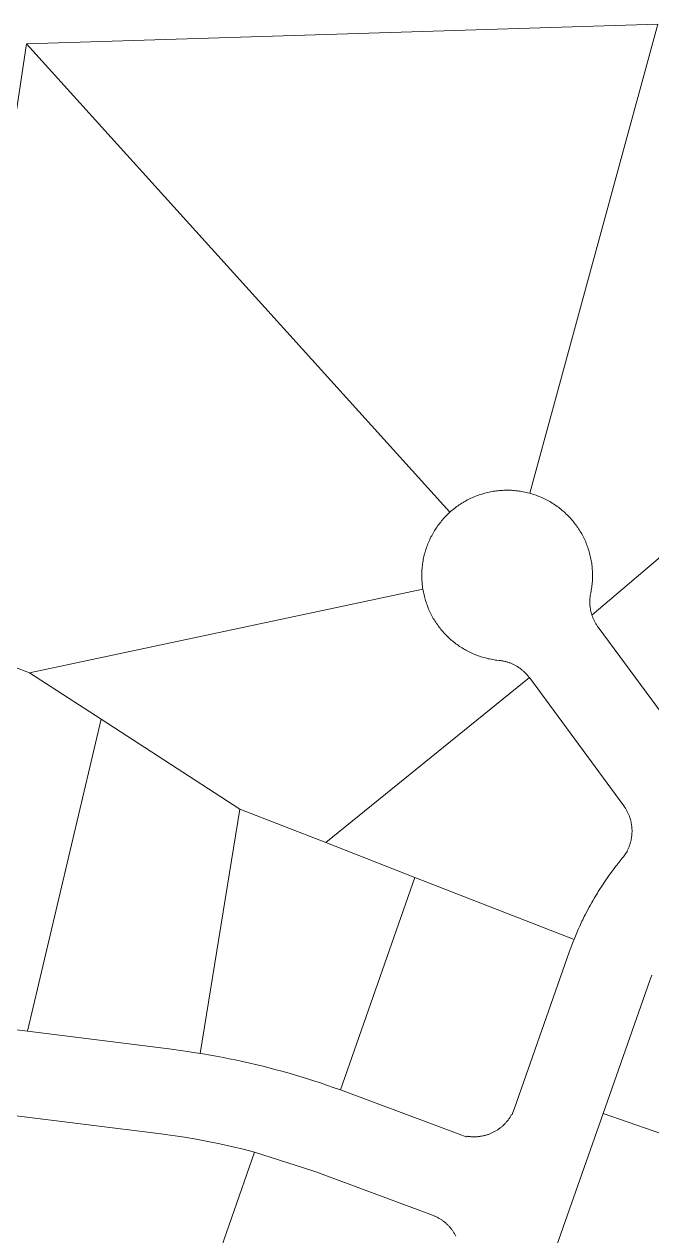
# Model space of a CAD drawing. Header units: feet. Extents: x 865220 to 2774701, y -2240498 to 961524.
# Drawn here: x 2771185 to 2771552, y 960009 to 960719 of the extents above; entities that cross this region are included whole.
import ezdxf

# ---------------------------------------------------------------- set-up
doc = ezdxf.new("R2010")
doc.units = ezdxf.units.FT
doc.header["$LTSCALE"] = 0.015
doc.header["$MEASUREMENT"] = 0
doc.layers.add('Parcels', color=7, linetype='Continuous', lineweight=0)

msp = doc.modelspace()

# ---------------------------------------------------------------- linework, layer by layer
at = {"layer": 'Parcels', "lineweight": 5, "ltscale": 100}
for p, q in [((2771185.9, 960707.49), (2771555.68, 960719.02)), ((2771555.68, 960719.02), (2771480.61, 960444.11)), ((2771185.9, 960707.49), (2771175.86, 960639.78)), ((2771433.92, 960432.98), (2771185.9, 960707.49)), ((2771185.9, 960707.49), (2771433.92, 960432.98)), ((2771517.1, 960372.61), (2771687.01, 960517.88)), ((2771687.01, 960517.88), (2771517.1, 960372.61)), ((2771443.85, 960439.97), (2771444.62, 960440.37)), ((2771444.62, 960440.37), (2771445.4, 960440.77)), ((2771445.4, 960440.77), (2771446.19, 960441.14)), ((2771446.19, 960441.14), (2771446.98, 960441.51)), ((2771446.98, 960441.51), (2771447.78, 960441.86)), ((2771447.78, 960441.86), (2771448.59, 960442.19)), ((2771448.59, 960442.19), (2771449.4, 960442.51)), ((2771449.4, 960442.51), (2771450.22, 960442.82)), ((2771450.22, 960442.82), (2771451.04, 960443.12)), ((2771451.04, 960443.12), (2771451.86, 960443.39)), ((2771451.86, 960443.39), (2771452.7, 960443.66)), ((2771452.7, 960443.66), (2771453.53, 960443.91)), ((2771453.53, 960443.91), (2771454.37, 960444.14)), ((2771454.37, 960444.14), (2771455.22, 960444.37)), ((2771455.22, 960444.37), (2771456.06, 960444.57)), ((2771456.06, 960444.57), (2771456.92, 960444.76)), ((2771456.92, 960444.76), (2771457.77, 960444.94)), ((2771457.77, 960444.94), (2771458.63, 960445.1)), ((2771458.63, 960445.1), (2771459.49, 960445.25)), ((2771459.49, 960445.25), (2771460.35, 960445.38)), ((2771460.35, 960445.38), (2771461.22, 960445.49)), ((2771461.22, 960445.49), (2771462.08, 960445.59)), ((2771462.08, 960445.59), (2771462.95, 960445.68)), ((2771462.95, 960445.68), (2771463.82, 960445.75)), ((2771463.82, 960445.75), (2771464.69, 960445.81)), ((2771464.69, 960445.81), (2771465.56, 960445.85)), ((2771465.56, 960445.85), (2771466.44, 960445.87)), ((2771466.44, 960445.87), (2771467.31, 960445.88)), ((2771467.31, 960445.88), (2771468.18, 960445.88)), ((2771468.18, 960445.88), (2771469.05, 960445.85)), ((2771469.05, 960445.85), (2771469.92, 960445.82)), ((2771469.92, 960445.82), (2771470.8, 960445.77)), ((2771470.8, 960445.77), (2771471.67, 960445.7)), ((2771471.67, 960445.7), (2771472.53, 960445.62)), ((2771472.53, 960445.62), (2771473.4, 960445.52)), ((2771473.4, 960445.52), (2771474.27, 960445.41)), ((2771474.27, 960445.41), (2771475.13, 960445.29)), ((2771475.13, 960445.29), (2771475.99, 960445.14)), ((2771475.99, 960445.14), (2771476.85, 960444.99)), ((2771476.85, 960444.99), (2771477.7, 960444.81)), ((2771477.7, 960444.81), (2771478.56, 960444.63)), ((2771478.56, 960444.63), (2771479.41, 960444.43)), ((2771479.41, 960444.43), (2771480.61, 960444.11)), ((2771480.61, 960444.11), (2771480.61, 960444.11)), ((2771480.61, 960444.11), (2771481.09, 960443.98)), ((2771481.09, 960443.98), (2771481.93, 960443.73)), ((2771481.93, 960443.73), (2771482.76, 960443.47)), ((2771482.76, 960443.47), (2771483.59, 960443.2)), ((2771483.59, 960443.2), (2771484.41, 960442.91)), ((2771484.41, 960442.91), (2771485.23, 960442.61)), ((2771485.23, 960442.61), (2771486.04, 960442.29)), ((2771486.04, 960442.29), (2771486.85, 960441.96)), ((2771486.85, 960441.96), (2771487.65, 960441.61)), ((2771487.65, 960441.61), (2771488.45, 960441.25)), ((2771488.45, 960441.25), (2771489.24, 960440.88)), ((2771489.24, 960440.88), (2771490.02, 960440.49)), ((2771490.02, 960440.49), (2771490.79, 960440.09)), ((2771433.92, 960432.98), (2771434.54, 960433.53)), ((2771434.54, 960433.53), (2771435.2, 960434.1)), ((2771435.2, 960434.1), (2771435.87, 960434.66)), ((2771435.87, 960434.66), (2771436.55, 960435.2)), ((2771436.55, 960435.2), (2771437.25, 960435.74)), ((2771437.25, 960435.74), (2771437.95, 960436.26)), ((2771437.95, 960436.26), (2771438.65, 960436.77)), ((2771438.65, 960436.77), (2771439.37, 960437.26)), ((2771439.37, 960437.26), (2771440.1, 960437.75)), ((2771440.1, 960437.75), (2771440.83, 960438.22)), ((2771440.83, 960438.22), (2771441.58, 960438.67)), ((2771441.58, 960438.67), (2771442.33, 960439.12)), ((2771442.33, 960439.12), (2771443.09, 960439.55)), ((2771443.09, 960439.55), (2771443.85, 960439.97)), ((2771490.79, 960440.09), (2771491.56, 960439.67)), ((2771491.56, 960439.67), (2771492.32, 960439.25)), ((2771492.32, 960439.25), (2771493.07, 960438.81)), ((2771493.07, 960438.81), (2771493.82, 960438.35)), ((2771493.82, 960438.35), (2771494.56, 960437.88)), ((2771494.56, 960437.88), (2771495.29, 960437.4)), ((2771495.29, 960437.4), (2771496.01, 960436.91)), ((2771496.01, 960436.91), (2771496.72, 960436.41)), ((2771496.72, 960436.41), (2771497.42, 960435.89)), ((2771497.42, 960435.89), (2771498.11, 960435.36)), ((2771498.11, 960435.36), (2771498.8, 960434.82)), ((2771498.8, 960434.82), (2771499.47, 960434.27)), ((2771499.47, 960434.27), (2771500.14, 960433.7)), ((2771500.14, 960433.7), (2771500.79, 960433.13)), ((2771427.43, 960425.87), (2771427.96, 960426.57)), ((2771427.96, 960426.57), (2771428.5, 960427.25)), ((2771428.5, 960427.25), (2771429.05, 960427.92)), ((2771429.05, 960427.92), (2771429.62, 960428.59)), ((2771429.62, 960428.59), (2771430.2, 960429.24)), ((2771430.2, 960429.24), (2771430.78, 960429.89)), ((2771430.78, 960429.89), (2771431.38, 960430.52)), ((2771431.38, 960430.52), (2771431.99, 960431.15)), ((2771431.99, 960431.15), (2771432.61, 960431.76)), ((2771432.61, 960431.76), (2771433.25, 960432.36)), ((2771433.25, 960432.36), (2771433.92, 960432.98)), ((2771433.92, 960432.98), (2771433.92, 960432.98)), ((2771500.79, 960433.13), (2771501.44, 960432.54)), ((2771501.44, 960432.54), (2771502.07, 960431.94)), ((2771502.07, 960431.94), (2771502.7, 960431.33)), ((2771502.7, 960431.33), (2771503.31, 960430.71)), ((2771503.31, 960430.71), (2771503.91, 960430.08)), ((2771503.91, 960430.08), (2771504.5, 960429.43)), ((2771504.5, 960429.43), (2771505.08, 960428.78)), ((2771505.08, 960428.78), (2771505.65, 960428.12)), ((2771505.65, 960428.12), (2771506.21, 960427.45)), ((2771506.21, 960427.45), (2771506.75, 960426.77)), ((2771506.75, 960426.77), (2771507.29, 960426.08)), ((2771422.83, 960418.47), (2771423.23, 960419.24)), ((2771423.23, 960419.24), (2771423.65, 960420.01)), ((2771423.65, 960420.01), (2771424.07, 960420.77)), ((2771424.07, 960420.77), (2771424.52, 960421.53)), ((2771424.52, 960421.53), (2771424.97, 960422.27)), ((2771424.97, 960422.27), (2771425.44, 960423.01)), ((2771425.44, 960423.01), (2771425.92, 960423.74)), ((2771425.92, 960423.74), (2771426.41, 960424.46)), ((2771426.41, 960424.46), (2771426.91, 960425.17)), ((2771426.91, 960425.17), (2771427.43, 960425.87)), ((2771507.29, 960426.08), (2771507.81, 960425.38)), ((2771507.81, 960425.38), (2771508.31, 960424.67)), ((2771508.31, 960424.67), (2771508.81, 960423.95)), ((2771508.81, 960423.95), (2771509.29, 960423.22)), ((2771509.29, 960423.22), (2771509.76, 960422.49)), ((2771509.76, 960422.49), (2771510.22, 960421.74)), ((2771510.22, 960421.74), (2771510.67, 960420.99)), ((2771510.67, 960420.99), (2771511.1, 960420.24)), ((2771511.1, 960420.24), (2771511.52, 960419.47)), ((2771511.52, 960419.47), (2771511.92, 960418.7)), ((2771419.85, 960411.21), (2771420.12, 960412.04)), ((2771420.12, 960412.04), (2771420.41, 960412.87)), ((2771420.41, 960412.87), (2771420.72, 960413.68)), ((2771420.72, 960413.68), (2771421.03, 960414.5)), ((2771421.03, 960414.5), (2771421.37, 960415.3)), ((2771421.37, 960415.3), (2771421.71, 960416.1)), ((2771421.71, 960416.1), (2771422.07, 960416.9)), ((2771422.07, 960416.9), (2771422.44, 960417.69)), ((2771422.44, 960417.69), (2771422.83, 960418.47)), ((2771511.92, 960418.7), (2771512.31, 960417.92)), ((2771512.31, 960417.92), (2771512.69, 960417.13)), ((2771512.69, 960417.13), (2771513.06, 960416.34)), ((2771513.06, 960416.34), (2771513.41, 960415.54)), ((2771513.41, 960415.54), (2771513.74, 960414.73)), ((2771513.74, 960414.73), (2771514.06, 960413.92)), ((2771514.06, 960413.92), (2771514.37, 960413.11)), ((2771514.37, 960413.11), (2771514.66, 960412.28)), ((2771514.66, 960412.28), (2771514.94, 960411.46)), ((2771418.18, 960404.44), (2771418.33, 960405.3)), ((2771418.33, 960405.3), (2771418.51, 960406.16)), ((2771418.51, 960406.16), (2771418.69, 960407.01)), ((2771418.69, 960407.01), (2771418.89, 960407.86)), ((2771418.89, 960407.86), (2771419.11, 960408.7)), ((2771419.11, 960408.7), (2771419.34, 960409.54)), ((2771419.34, 960409.54), (2771419.59, 960410.38)), ((2771419.59, 960410.38), (2771419.85, 960411.21)), ((2771514.94, 960411.46), (2771515.21, 960410.63)), ((2771515.21, 960410.63), (2771515.46, 960409.79)), ((2771515.46, 960409.79), (2771515.69, 960408.95)), ((2771515.69, 960408.95), (2771515.91, 960408.11)), ((2771515.91, 960408.11), (2771516.12, 960407.26)), ((2771516.12, 960407.26), (2771516.31, 960406.41)), ((2771516.31, 960406.41), (2771516.49, 960405.55)), ((2771516.49, 960405.55), (2771516.65, 960404.69)), ((2771417.47, 960397.5), (2771417.5, 960398.38)), ((2771417.5, 960398.38), (2771417.55, 960399.25)), ((2771417.55, 960399.25), (2771417.62, 960400.12)), ((2771417.62, 960400.12), (2771417.7, 960400.99)), ((2771417.7, 960400.99), (2771417.8, 960401.85)), ((2771417.8, 960401.85), (2771417.91, 960402.72)), ((2771417.91, 960402.72), (2771418.04, 960403.58)), ((2771418.04, 960403.58), (2771418.18, 960404.44)), ((2771516.65, 960404.69), (2771516.79, 960403.83)), ((2771516.79, 960403.83), (2771516.93, 960402.97)), ((2771516.93, 960402.97), (2771517.04, 960402.11)), ((2771517.04, 960402.11), (2771517.14, 960401.24)), ((2771517.14, 960401.24), (2771517.23, 960400.37)), ((2771517.23, 960400.37), (2771517.3, 960399.5)), ((2771517.3, 960399.5), (2771517.35, 960398.63)), ((2771517.35, 960398.63), (2771517.39, 960397.76)), ((2771517.39, 960397.76), (2771517.42, 960396.89)), ((2771417.44, 960395.76), (2771417.45, 960396.63)), ((2771417.45, 960394.89), (2771417.44, 960395.76)), ((2771417.45, 960396.63), (2771417.47, 960397.5)), ((2771417.48, 960394.01), (2771417.45, 960394.89)), ((2771417.52, 960393.14), (2771417.48, 960394.01)), ((2771417.57, 960392.27), (2771417.52, 960393.14)), ((2771417.64, 960391.4), (2771417.57, 960392.27)), ((2771417.73, 960390.53), (2771417.64, 960391.4)), ((2771517.17, 960390.79), (2771517.07, 960389.92)), ((2771517.25, 960391.66), (2771517.17, 960390.79)), ((2771517.32, 960392.53), (2771517.25, 960391.66)), ((2771517.37, 960393.4), (2771517.32, 960392.53)), ((2771517.4, 960394.27), (2771517.37, 960393.4)), ((2771517.42, 960395.14), (2771517.4, 960394.27)), ((2771517.42, 960396.89), (2771517.43, 960396.01)), ((2771517.43, 960396.01), (2771517.42, 960395.14)), ((2771418.08, 960387.94), (2771187.81, 960338.91)), ((2771187.81, 960338.91), (2771418.08, 960387.94)), ((2771417.83, 960389.67), (2771417.73, 960390.53)), ((2771417.94, 960388.8), (2771417.83, 960389.67)), ((2771418.08, 960387.94), (2771417.94, 960388.8)), ((2771418.22, 960387.08), (2771418.08, 960387.94)), ((2771418.38, 960386.22), (2771418.22, 960387.08)), ((2771418.56, 960385.37), (2771418.38, 960386.22)), ((2771418.75, 960384.52), (2771418.56, 960385.37)), ((2771418.96, 960383.67), (2771418.75, 960384.52)), ((2771419.18, 960382.82), (2771418.96, 960383.67)), ((2771516.07, 960383.9), (2771516.01, 960383.47)), ((2771516.13, 960384.33), (2771516.07, 960383.9)), ((2771516.2, 960384.76), (2771516.13, 960384.33)), ((2771516.28, 960385.19), (2771516.2, 960384.76)), ((2771516.36, 960385.62), (2771516.28, 960385.19)), ((2771516.54, 960386.47), (2771516.36, 960385.62)), ((2771516.69, 960387.33), (2771516.54, 960386.47)), ((2771516.83, 960388.19), (2771516.69, 960387.33)), ((2771516.96, 960389.05), (2771516.83, 960388.19)), ((2771517.07, 960389.92), (2771516.96, 960389.05)), ((2771419.41, 960381.98), (2771419.18, 960382.82)), ((2771419.66, 960381.15), (2771419.41, 960381.98)), ((2771419.93, 960380.32), (2771419.66, 960381.15)), ((2771420.21, 960379.49), (2771419.93, 960380.32)), ((2771420.5, 960378.67), (2771420.21, 960379.49)), ((2771420.81, 960377.85), (2771420.5, 960378.67)), ((2771421.13, 960377.04), (2771420.81, 960377.85)), ((2771421.46, 960376.23), (2771421.13, 960377.04)), ((2771515.84, 960381.29), (2771515.83, 960380.85)), ((2771515.83, 960380.85), (2771515.83, 960380.42)), ((2771515.83, 960380.42), (2771515.84, 960379.98)), ((2771515.86, 960381.73), (2771515.84, 960381.29)), ((2771515.84, 960379.98), (2771515.85, 960379.55)), ((2771515.85, 960379.55), (2771515.87, 960379.11)), ((2771515.89, 960382.16), (2771515.86, 960381.73)), ((2771515.87, 960379.11), (2771515.9, 960378.67)), ((2771515.92, 960382.6), (2771515.89, 960382.16)), ((2771515.9, 960378.67), (2771515.93, 960378.24)), ((2771515.96, 960383.03), (2771515.92, 960382.6)), ((2771515.93, 960378.24), (2771515.97, 960377.81)), ((2771516.01, 960383.47), (2771515.96, 960383.03)), ((2771515.97, 960377.81), (2771516.02, 960377.37)), ((2771516.02, 960377.37), (2771516.08, 960376.94)), ((2771516.08, 960376.94), (2771516.15, 960376.51)), ((2771516.15, 960376.51), (2771516.22, 960376.08)), ((2771421.81, 960375.44), (2771421.46, 960376.23)), ((2771422.18, 960374.64), (2771421.81, 960375.44)), ((2771422.56, 960373.86), (2771422.18, 960374.64)), ((2771422.95, 960373.08), (2771422.56, 960373.86)), ((2771423.35, 960372.3), (2771422.95, 960373.08)), ((2771423.77, 960371.54), (2771423.35, 960372.3)), ((2771424.2, 960370.78), (2771423.77, 960371.54)), ((2771424.65, 960370.03), (2771424.2, 960370.78)), ((2771425.1, 960369.29), (2771424.65, 960370.03)), ((2771516.22, 960376.08), (2771516.3, 960375.65)), ((2771516.3, 960375.65), (2771516.39, 960375.22)), ((2771516.39, 960375.22), (2771516.49, 960374.8)), ((2771516.49, 960374.8), (2771516.59, 960374.37)), ((2771516.59, 960374.37), (2771516.7, 960373.95)), ((2771516.7, 960373.95), (2771516.82, 960373.53)), ((2771516.82, 960373.53), (2771516.94, 960373.11)), ((2771516.94, 960373.11), (2771517.1, 960372.61)), ((2771517.1, 960372.61), (2771517.36, 960371.87)), ((2771517.36, 960371.87), (2771517.51, 960371.46)), ((2771517.51, 960371.46), (2771517.67, 960371.06)), ((2771517.67, 960371.06), (2771517.84, 960370.66)), ((2771517.84, 960370.66), (2771518.02, 960370.26)), ((2771518.02, 960370.26), (2771518.2, 960369.86)), ((2771518.2, 960369.86), (2771518.39, 960369.47)), ((2771518.39, 960369.47), (2771518.58, 960369.08)), ((2771425.58, 960368.55), (2771425.1, 960369.29)), ((2771426.06, 960367.82), (2771425.58, 960368.55)), ((2771426.56, 960367.11), (2771426.06, 960367.82)), ((2771427.06, 960366.4), (2771426.56, 960367.11)), ((2771427.58, 960365.7), (2771427.06, 960366.4)), ((2771428.12, 960365.01), (2771427.58, 960365.7)), ((2771428.66, 960364.32), (2771428.12, 960365.01)), ((2771429.22, 960363.65), (2771428.66, 960364.32)), ((2771429.79, 960362.99), (2771429.22, 960363.65)), ((2771430.37, 960362.34), (2771429.79, 960362.99)), ((2771430.96, 960361.7), (2771430.37, 960362.34)), ((2771518.58, 960369.08), (2771518.79, 960368.69)), ((2771518.79, 960368.69), (2771519, 960368.31)), ((2771519, 960368.31), (2771519.21, 960367.93)), ((2771519.21, 960367.93), (2771519.43, 960367.55)), ((2771519.43, 960367.55), (2771519.66, 960367.18)), ((2771519.66, 960367.18), (2771519.9, 960366.81)), ((2771519.9, 960366.81), (2771520.14, 960366.45)), ((2771520.14, 960366.45), (2771520.39, 960366.09)), ((2771520.39, 960366.09), (2771520.69, 960365.67)), ((2771520.69, 960365.67), (2771575.96, 960290.53)), ((2771431.56, 960361.07), (2771430.96, 960361.7)), ((2771432.17, 960360.44), (2771431.56, 960361.07)), ((2771432.8, 960359.84), (2771432.17, 960360.44)), ((2771433.43, 960359.24), (2771432.8, 960359.84)), ((2771434.08, 960358.65), (2771433.43, 960359.24)), ((2771434.73, 960358.07), (2771434.08, 960358.65)), ((2771435.4, 960357.51), (2771434.73, 960358.07)), ((2771436.07, 960356.95), (2771435.4, 960357.51)), ((2771436.76, 960356.41), (2771436.07, 960356.95)), ((2771437.45, 960355.88), (2771436.76, 960356.41)), ((2771438.15, 960355.37), (2771437.45, 960355.88)), ((2771438.86, 960354.86), (2771438.15, 960355.37)), ((2771439.58, 960354.37), (2771438.86, 960354.86)), ((2771440.31, 960353.89), (2771439.58, 960354.37)), ((2771441.05, 960353.42), (2771440.31, 960353.89)), ((2771441.8, 960352.97), (2771441.05, 960353.42)), ((2771442.55, 960352.53), (2771441.8, 960352.97)), ((2771443.31, 960352.1), (2771442.55, 960352.53)), ((2771444.08, 960351.68), (2771443.31, 960352.1)), ((2771444.85, 960351.28), (2771444.08, 960351.68)), ((2771445.63, 960350.9), (2771444.85, 960351.28)), ((2771446.42, 960350.52), (2771445.63, 960350.9)), ((2771447.22, 960350.16), (2771446.42, 960350.52)), ((2771448.02, 960349.82), (2771447.22, 960350.16)), ((2771448.83, 960349.48), (2771448.02, 960349.82)), ((2771449.64, 960349.17), (2771448.83, 960349.48)), ((2771450.46, 960348.86), (2771449.64, 960349.17)), ((2771451.28, 960348.57), (2771450.46, 960348.86)), ((2771452.11, 960348.3), (2771451.28, 960348.57)), ((2771452.94, 960348.04), (2771452.11, 960348.3)), ((2771453.78, 960347.79), (2771452.94, 960348.04)), ((2771187.81, 960338.91), (2771169.12, 960346.04)), ((2771169.12, 960346.04), (2771187.81, 960338.91)), ((2771454.62, 960347.56), (2771453.78, 960347.79)), ((2771455.46, 960347.35), (2771454.62, 960347.56)), ((2771456.31, 960347.14), (2771455.46, 960347.35)), ((2771457.17, 960346.96), (2771456.31, 960347.14)), ((2771458.02, 960346.79), (2771457.17, 960346.96)), ((2771458.88, 960346.63), (2771458.02, 960346.79)), ((2771459.74, 960346.49), (2771458.88, 960346.63)), ((2771460.6, 960346.36), (2771459.74, 960346.49)), ((2771461.47, 960346.25), (2771460.6, 960346.36)), ((2771462.67, 960346.12), (2771461.47, 960346.25)), ((2771463.18, 960346.07), (2771462.67, 960346.12)), ((2771463.61, 960346.01), (2771463.18, 960346.07)), ((2771464.05, 960345.95), (2771463.61, 960346.01)), ((2771464.48, 960345.88), (2771464.05, 960345.95)), ((2771464.91, 960345.8), (2771464.48, 960345.88)), ((2771465.33, 960345.72), (2771464.91, 960345.8)), ((2771465.76, 960345.63), (2771465.33, 960345.72)), ((2771466.19, 960345.53), (2771465.76, 960345.63)), ((2771466.61, 960345.42), (2771466.19, 960345.53)), ((2771467.03, 960345.31), (2771466.61, 960345.42)), ((2771467.45, 960345.18), (2771467.03, 960345.31)), ((2771467.87, 960345.06), (2771467.45, 960345.18)), ((2771468.28, 960344.92), (2771467.87, 960345.06)), ((2771468.69, 960344.78), (2771468.28, 960344.92)), ((2771469.1, 960344.63), (2771468.69, 960344.78)), ((2771469.51, 960344.47), (2771469.1, 960344.63)), ((2771469.91, 960344.3), (2771469.51, 960344.47)), ((2771470.31, 960344.13), (2771469.91, 960344.3)), ((2771470.71, 960343.95), (2771470.31, 960344.13)), ((2771471.11, 960343.77), (2771470.71, 960343.95)), ((2771471.5, 960343.58), (2771471.11, 960343.77)), ((2771471.89, 960343.38), (2771471.5, 960343.58)), ((2771472.27, 960343.17), (2771471.89, 960343.38)), ((2771472.65, 960342.96), (2771472.27, 960343.17)), ((2771473.03, 960342.74), (2771472.65, 960342.96)), ((2771473.4, 960342.51), (2771473.03, 960342.74)), ((2771473.77, 960342.28), (2771473.4, 960342.51)), ((2771474.14, 960342.04), (2771473.77, 960342.28)), ((2771474.5, 960341.8), (2771474.14, 960342.04)), ((2771474.85, 960341.55), (2771474.5, 960341.8)), ((2771475.21, 960341.29), (2771474.85, 960341.55)), ((2771475.55, 960341.02), (2771475.21, 960341.29)), ((2771475.9, 960340.76), (2771475.55, 960341.02)), ((2771229.73, 960311.68), (2771187.81, 960338.91)), ((2771480.42, 960336.05), (2771361.21, 960239.32)), ((2771361.21, 960239.32), (2771480.42, 960336.05)), ((2771476.24, 960340.48), (2771475.9, 960340.76)), ((2771476.57, 960340.2), (2771476.24, 960340.48)), ((2771476.9, 960339.91), (2771476.57, 960340.2)), ((2771477.22, 960339.62), (2771476.9, 960339.91)), ((2771477.54, 960339.32), (2771477.22, 960339.62)), ((2771477.85, 960339.02), (2771477.54, 960339.32)), ((2771478.16, 960338.71), (2771477.85, 960339.02)), ((2771478.46, 960338.39), (2771478.16, 960338.71)), ((2771478.76, 960338.07), (2771478.46, 960338.39)), ((2771479.05, 960337.75), (2771478.76, 960338.07)), ((2771479.34, 960337.42), (2771479.05, 960337.75)), ((2771479.61, 960337.08), (2771479.34, 960337.42)), ((2771479.89, 960336.74), (2771479.61, 960337.08)), ((2771480.16, 960336.4), (2771479.89, 960336.74)), ((2771480.42, 960336.05), (2771480.16, 960336.4)), ((2771535.69, 960260.91), (2771480.42, 960336.05)), ((2771480.42, 960336.05), (2771480.42, 960336.05)), ((2771229.73, 960311.68), (2771186.51, 960128.74)), ((2771310.94, 960258.93), (2771229.73, 960311.68)), ((2771229.73, 960311.68), (2771310.94, 960258.93)), ((2771287.66, 960115.81), (2771310.94, 960258.93)), ((2771361.21, 960239.32), (2771310.94, 960258.93)), ((2771310.94, 960258.93), (2771310.94, 960258.93)), ((2771536.16, 960260.24), (2771535.69, 960260.91)), ((2771535.69, 960260.91), (2771535.69, 960260.91)), ((2771536.41, 960259.88), (2771536.16, 960260.24)), ((2771536.64, 960259.51), (2771536.41, 960259.88)), ((2771536.87, 960259.14), (2771536.64, 960259.51)), ((2771537.1, 960258.77), (2771536.87, 960259.14)), ((2771537.32, 960258.39), (2771537.1, 960258.77)), ((2771537.53, 960258.01), (2771537.32, 960258.39)), ((2771537.73, 960257.62), (2771537.53, 960258.01)), ((2771537.93, 960257.23), (2771537.73, 960257.62)), ((2771538.12, 960256.84), (2771537.93, 960257.23)), ((2771538.3, 960256.44), (2771538.12, 960256.84)), ((2771538.48, 960256.05), (2771538.3, 960256.44)), ((2771538.65, 960255.64), (2771538.48, 960256.05)), ((2771538.81, 960255.24), (2771538.65, 960255.64)), ((2771538.97, 960254.83), (2771538.81, 960255.24)), ((2771539.12, 960254.42), (2771538.97, 960254.83)), ((2771539.26, 960254.01), (2771539.12, 960254.42)), ((2771539.4, 960253.59), (2771539.26, 960254.01)), ((2771539.52, 960253.18), (2771539.4, 960253.59)), ((2771539.64, 960252.76), (2771539.52, 960253.18)), ((2771539.76, 960252.34), (2771539.64, 960252.76)), ((2771539.86, 960251.91), (2771539.76, 960252.34)), ((2771539.96, 960251.49), (2771539.86, 960251.91)), ((2771540.05, 960251.06), (2771539.96, 960251.49)), ((2771540.13, 960250.63), (2771540.05, 960251.06)), ((2771540.21, 960250.2), (2771540.13, 960250.63)), ((2771540.27, 960249.77), (2771540.21, 960250.2)), ((2771540.33, 960249.34), (2771540.27, 960249.77)), ((2771540.39, 960248.91), (2771540.33, 960249.34)), ((2771540.43, 960248.47), (2771540.39, 960248.91)), ((2771540.04, 960241.09), (2771540.12, 960241.52)), ((2771540.12, 960241.52), (2771540.2, 960241.95)), ((2771540.2, 960241.95), (2771540.27, 960242.38)), ((2771540.27, 960242.38), (2771540.33, 960242.81)), ((2771540.33, 960242.81), (2771540.38, 960243.25)), ((2771540.38, 960243.25), (2771540.43, 960243.68)), ((2771540.47, 960248.04), (2771540.43, 960248.47)), ((2771540.43, 960243.68), (2771540.47, 960244.12)), ((2771540.5, 960247.6), (2771540.47, 960248.04)), ((2771540.47, 960244.12), (2771540.5, 960244.55)), ((2771540.52, 960247.17), (2771540.5, 960247.6)), ((2771540.5, 960244.55), (2771540.52, 960244.99)), ((2771540.54, 960246.73), (2771540.52, 960247.17)), ((2771540.52, 960244.99), (2771540.54, 960245.42)), ((2771540.55, 960246.29), (2771540.54, 960246.73)), ((2771540.54, 960245.42), (2771540.55, 960245.86)), ((2771540.55, 960245.86), (2771540.55, 960246.29)), ((2771413.42, 960218.95), (2771361.21, 960239.32)), ((2771361.21, 960239.32), (2771361.21, 960239.32)), ((2771537.69, 960233.96), (2771537.71, 960234.54)), ((2771537.71, 960234.54), (2771537.91, 960234.92)), ((2771537.91, 960234.92), (2771538.1, 960235.32)), ((2771538.1, 960235.32), (2771538.29, 960235.71)), ((2771538.29, 960235.71), (2771538.46, 960236.11)), ((2771538.46, 960236.11), (2771538.64, 960236.51)), ((2771538.64, 960236.51), (2771538.8, 960236.92)), ((2771538.8, 960236.92), (2771538.96, 960237.32)), ((2771538.96, 960237.32), (2771539.11, 960237.73)), ((2771539.11, 960237.73), (2771539.25, 960238.15)), ((2771539.25, 960238.15), (2771539.38, 960238.56)), ((2771539.38, 960238.56), (2771539.51, 960238.98)), ((2771539.51, 960238.98), (2771539.63, 960239.4)), ((2771539.63, 960239.4), (2771539.74, 960239.82)), ((2771539.74, 960239.82), (2771539.85, 960240.24)), ((2771539.85, 960240.24), (2771539.95, 960240.67)), ((2771539.95, 960240.67), (2771540.04, 960241.09)), ((2771531.56, 960226.09), (2771532.85, 960227.74)), ((2771532.85, 960227.74), (2771533.51, 960228.56)), ((2771533.51, 960228.56), (2771534.83, 960230.18)), ((2771534.83, 960230.18), (2771535.49, 960230.99)), ((2771535.49, 960230.99), (2771537.08, 960233.39)), ((2771537.08, 960233.39), (2771537.69, 960233.96)), ((2771525.97, 960218.51), (2771527.18, 960220.21)), ((2771527.18, 960220.21), (2771527.79, 960221.07)), ((2771527.79, 960221.07), (2771529.03, 960222.75)), ((2771529.03, 960222.75), (2771529.65, 960223.6)), ((2771529.65, 960223.6), (2771530.92, 960225.26)), ((2771530.92, 960225.26), (2771531.56, 960226.09)), ((2771413.42, 960218.95), (2771369.76, 960094.37)), ((2771506.57, 960182.6), (2771413.42, 960218.95)), ((2771413.42, 960218.95), (2771506.57, 960182.6)), ((2771521.9, 960212.41), (2771522.47, 960213.29)), ((2771522.47, 960213.29), (2771523.62, 960215.04)), ((2771523.62, 960215.04), (2771524.2, 960215.92)), ((2771524.2, 960215.92), (2771525.37, 960217.64)), ((2771525.37, 960217.64), (2771525.97, 960218.51)), ((2771517.56, 960205.25), (2771518.62, 960207.05)), ((2771518.62, 960207.05), (2771519.15, 960207.96)), ((2771519.15, 960207.96), (2771520.24, 960209.74)), ((2771520.24, 960209.74), (2771520.79, 960210.64)), ((2771520.79, 960210.64), (2771521.9, 960212.41)), ((2771514.04, 960198.82), (2771514.53, 960199.75)), ((2771514.53, 960199.75), (2771515.52, 960201.59)), ((2771515.52, 960201.59), (2771516.02, 960202.51)), ((2771516.02, 960202.51), (2771517.04, 960204.33)), ((2771517.04, 960204.33), (2771517.56, 960205.25)), ((2771510.34, 960191.31), (2771511.23, 960193.2)), ((2771511.23, 960193.2), (2771511.69, 960194.15)), ((2771511.69, 960194.15), (2771512.61, 960196.02)), ((2771512.61, 960196.02), (2771513.08, 960196.96)), ((2771513.08, 960196.96), (2771514.04, 960198.82)), ((2771507.4, 960184.59), (2771507.8, 960185.56)), ((2771507.8, 960185.56), (2771508.62, 960187.48)), ((2771508.62, 960187.48), (2771509.05, 960188.45)), ((2771509.05, 960188.45), (2771509.9, 960190.35)), ((2771509.9, 960190.35), (2771510.34, 960191.31)), ((2771503.76, 960175.12), (2771505.46, 960179.74)), ((2771505.46, 960179.74), (2771506.21, 960181.68)), ((2771506.21, 960181.68), (2771506.57, 960182.6)), ((2771506.57, 960182.6), (2771507.4, 960184.59)), ((2771506.57, 960182.6), (2771506.57, 960182.6)), ((2771471.69, 960083.63), (2771503.76, 960175.12)), ((2771550.94, 960158.58), (2771523.61, 960080.6)), ((2771552.09, 960161.73), (2771550.94, 960158.58)), ((2771087.28, 960141.08), (2771186.51, 960128.74)), ((2771186.51, 960128.74), (2771270.85, 960118.25)), ((2771270.85, 960118.25), (2771281.4, 960116.75)), ((2771281.4, 960116.75), (2771287.66, 960115.81)), ((2771287.66, 960115.81), (2771289.2, 960115.55)), ((2771289.2, 960115.55), (2771293.64, 960114.79)), ((2771293.64, 960114.79), (2771296.97, 960114.18)), ((2771296.97, 960114.18), (2771301.4, 960113.35)), ((2771301.4, 960113.35), (2771304.72, 960112.68)), ((2771304.72, 960112.68), (2771309.13, 960111.77)), ((2771309.13, 960111.77), (2771312.44, 960111.05)), ((2771312.44, 960111.05), (2771316.83, 960110.06)), ((2771316.83, 960110.06), (2771320.13, 960109.28)), ((2771320.13, 960109.28), (2771324.51, 960108.22)), ((2771324.51, 960108.22), (2771327.79, 960107.38)), ((2771327.79, 960107.38), (2771332.15, 960106.24)), ((2771332.15, 960106.24), (2771335.41, 960105.35)), ((2771335.41, 960105.35), (2771339.75, 960104.13)), ((2771339.75, 960104.13), (2771343, 960103.18)), ((2771343, 960103.18), (2771347.32, 960101.89)), ((2771347.32, 960101.89), (2771350.55, 960100.88)), ((2771350.55, 960100.88), (2771354.84, 960099.51)), ((2771354.84, 960099.51), (2771358.05, 960098.45)), ((2771358.05, 960098.45), (2771362.33, 960097.01)), ((2771362.33, 960097.01), (2771365.52, 960095.89)), ((2771365.52, 960095.89), (2771369.76, 960094.37)), ((2771369.76, 960094.37), (2771372.95, 960093.23)), ((2771372.95, 960093.23), (2771439.37, 960068.48)), ((2771264.68, 960068.63), (2771176.85, 960079.55)), ((2771468.96, 960078.12), (2771469.2, 960078.49)), ((2771469.2, 960078.49), (2771469.43, 960078.86)), ((2771469.43, 960078.86), (2771469.65, 960079.23)), ((2771469.65, 960079.23), (2771469.87, 960079.61)), ((2771469.87, 960079.61), (2771470.39, 960079.89)), ((2771470.39, 960079.89), (2771470.81, 960081.11)), ((2771470.81, 960081.11), (2771471.69, 960083.63)), ((2771523.61, 960080.6), (2771495.17, 959999.45)), ((2771523.61, 960080.6), (2771655.95, 960034.22)), ((2771461.55, 960070.83), (2771461.92, 960071.06)), ((2771461.92, 960071.06), (2771462.28, 960071.31)), ((2771462.28, 960071.31), (2771462.64, 960071.56)), ((2771462.64, 960071.56), (2771462.99, 960071.82)), ((2771462.99, 960071.82), (2771463.34, 960072.08)), ((2771463.34, 960072.08), (2771463.68, 960072.35)), ((2771463.68, 960072.35), (2771464.02, 960072.62)), ((2771464.02, 960072.62), (2771464.36, 960072.9)), ((2771464.36, 960072.9), (2771464.68, 960073.19)), ((2771464.68, 960073.19), (2771465.01, 960073.48)), ((2771465.01, 960073.48), (2771465.33, 960073.78)), ((2771465.33, 960073.78), (2771465.64, 960074.08)), ((2771465.64, 960074.08), (2771465.95, 960074.39)), ((2771465.95, 960074.39), (2771466.25, 960074.71)), ((2771466.25, 960074.71), (2771466.55, 960075.03)), ((2771466.55, 960075.03), (2771466.84, 960075.35)), ((2771466.84, 960075.35), (2771467.13, 960075.68)), ((2771467.13, 960075.68), (2771467.41, 960076.01)), ((2771467.41, 960076.01), (2771467.68, 960076.35)), ((2771467.68, 960076.35), (2771467.95, 960076.7)), ((2771467.95, 960076.7), (2771468.21, 960077.05)), ((2771468.21, 960077.05), (2771468.47, 960077.4)), ((2771468.47, 960077.4), (2771468.72, 960077.76)), ((2771468.72, 960077.76), (2771468.96, 960078.12)), ((2771278.42, 960066.68), (2771264.68, 960068.63)), ((2771285.34, 960065.51), (2771278.42, 960066.68)), ((2771292.24, 960064.23), (2771285.34, 960065.51)), ((2771299.12, 960062.82), (2771292.24, 960064.23)), ((2771439.37, 960068.48), (2771443.44, 960066.96)), ((2771443.44, 960066.96), (2771444, 960067.24)), ((2771444, 960067.24), (2771444.43, 960067.17)), ((2771444.43, 960067.17), (2771444.86, 960067.11)), ((2771444.86, 960067.11), (2771445.3, 960067.06)), ((2771445.3, 960067.06), (2771445.73, 960067.01)), ((2771445.73, 960067.01), (2771446.17, 960066.97)), ((2771446.17, 960066.97), (2771446.6, 960066.94)), ((2771446.6, 960066.94), (2771447.04, 960066.92)), ((2771447.04, 960066.92), (2771447.47, 960066.91)), ((2771447.47, 960066.91), (2771447.91, 960066.9)), ((2771447.91, 960066.9), (2771448.35, 960066.9)), ((2771448.35, 960066.9), (2771448.78, 960066.91)), ((2771448.78, 960066.91), (2771449.22, 960066.92)), ((2771449.22, 960066.92), (2771449.65, 960066.95)), ((2771449.65, 960066.95), (2771450.09, 960066.98)), ((2771450.09, 960066.98), (2771450.52, 960067.02)), ((2771450.52, 960067.02), (2771450.96, 960067.06)), ((2771450.96, 960067.06), (2771451.39, 960067.12)), ((2771451.39, 960067.12), (2771451.82, 960067.18)), ((2771451.82, 960067.18), (2771452.25, 960067.24)), ((2771452.25, 960067.24), (2771452.68, 960067.32)), ((2771452.68, 960067.32), (2771453.11, 960067.4)), ((2771453.11, 960067.4), (2771453.54, 960067.5)), ((2771453.54, 960067.5), (2771453.96, 960067.59)), ((2771453.96, 960067.59), (2771454.39, 960067.7)), ((2771454.39, 960067.7), (2771454.81, 960067.81)), ((2771454.81, 960067.81), (2771455.23, 960067.93)), ((2771455.23, 960067.93), (2771455.64, 960068.06)), ((2771455.64, 960068.06), (2771456.06, 960068.2)), ((2771456.06, 960068.2), (2771456.47, 960068.34)), ((2771456.47, 960068.34), (2771456.88, 960068.49)), ((2771456.88, 960068.49), (2771457.29, 960068.65)), ((2771457.29, 960068.65), (2771457.69, 960068.81)), ((2771457.69, 960068.81), (2771458.09, 960068.98)), ((2771458.09, 960068.98), (2771458.49, 960069.16)), ((2771458.49, 960069.16), (2771458.89, 960069.34)), ((2771458.89, 960069.34), (2771459.28, 960069.54)), ((2771459.28, 960069.54), (2771459.67, 960069.73)), ((2771459.67, 960069.73), (2771460.05, 960069.94)), ((2771460.05, 960069.94), (2771460.43, 960070.15)), ((2771460.43, 960070.15), (2771460.81, 960070.37)), ((2771460.81, 960070.37), (2771461.18, 960070.59)), ((2771461.18, 960070.59), (2771461.55, 960070.83)), ((2771287.5, 959966.22), (2771319.58, 960057.88)), ((2771319.58, 960057.88), (2771287.5, 959966.22)), ((2771305.97, 960061.29), (2771299.12, 960062.82)), ((2771312.79, 960059.64), (2771305.97, 960061.29)), ((2771319.58, 960057.88), (2771312.79, 960059.64)), ((2771328.76, 960054.94), (2771319.58, 960057.88)), ((2771348.81, 960048.52), (2771328.76, 960054.94)), ((2771355.49, 960046.38), (2771348.81, 960048.52)), ((2771423.75, 960020.94), (2771355.49, 960046.38)), ((2771424.51, 960020.64), (2771423.75, 960020.94)), ((2771424.92, 960020.47), (2771424.51, 960020.64)), ((2771425.32, 960020.3), (2771424.92, 960020.47)), ((2771425.71, 960020.11), (2771425.32, 960020.3)), ((2771426.1, 960019.92), (2771425.71, 960020.11)), ((2771426.49, 960019.73), (2771426.1, 960019.92)), ((2771426.88, 960019.52), (2771426.49, 960019.73)), ((2771427.26, 960019.31), (2771426.88, 960019.52)), ((2771427.64, 960019.09), (2771427.26, 960019.31)), ((2771428.02, 960018.87), (2771427.64, 960019.09)), ((2771428.39, 960018.64), (2771428.02, 960018.87)), ((2771428.75, 960018.4), (2771428.39, 960018.64)), ((2771429.12, 960018.16), (2771428.75, 960018.4)), ((2771429.47, 960017.91), (2771429.12, 960018.16)), ((2771429.83, 960017.66), (2771429.47, 960017.91)), ((2771430.18, 960017.4), (2771429.83, 960017.66)), ((2771430.52, 960017.13), (2771430.18, 960017.4)), ((2771430.86, 960016.86), (2771430.52, 960017.13)), ((2771431.2, 960016.58), (2771430.86, 960016.86)), ((2771431.53, 960016.29), (2771431.2, 960016.58)), ((2771431.85, 960016), (2771431.53, 960016.29)), ((2771432.17, 960015.7), (2771431.85, 960016)), ((2771432.49, 960015.4), (2771432.17, 960015.7)), ((2771432.8, 960015.09), (2771432.49, 960015.4)), ((2771433.1, 960014.78), (2771432.8, 960015.09)), ((2771433.4, 960014.46), (2771433.1, 960014.78)), ((2771433.69, 960014.14), (2771433.4, 960014.46)), ((2771433.98, 960013.81), (2771433.69, 960014.14)), ((2771434.26, 960013.48), (2771433.98, 960013.81)), ((2771434.54, 960013.14), (2771434.26, 960013.48)), ((2771434.81, 960012.8), (2771434.54, 960013.14)), ((2771435.07, 960012.45), (2771434.81, 960012.8)), ((2771435.33, 960012.1), (2771435.07, 960012.45)), ((2771435.58, 960011.74), (2771435.33, 960012.1)), ((2771435.82, 960011.38), (2771435.58, 960011.74)), ((2771436.06, 960011.01), (2771435.82, 960011.38)), ((2771436.3, 960010.65), (2771436.06, 960011.01)), ((2771436.52, 960010.27), (2771436.3, 960010.65)), ((2771436.74, 960009.89), (2771436.52, 960010.27)), ((2771436.95, 960009.51), (2771436.74, 960009.89)), ((2771437.16, 960009.13), (2771436.95, 960009.51)), ((2771437.36, 960008.74), (2771437.16, 960009.13))]:
    msp.add_line(p, q, dxfattribs=at)

doc.saveas('drawing.dxf')
